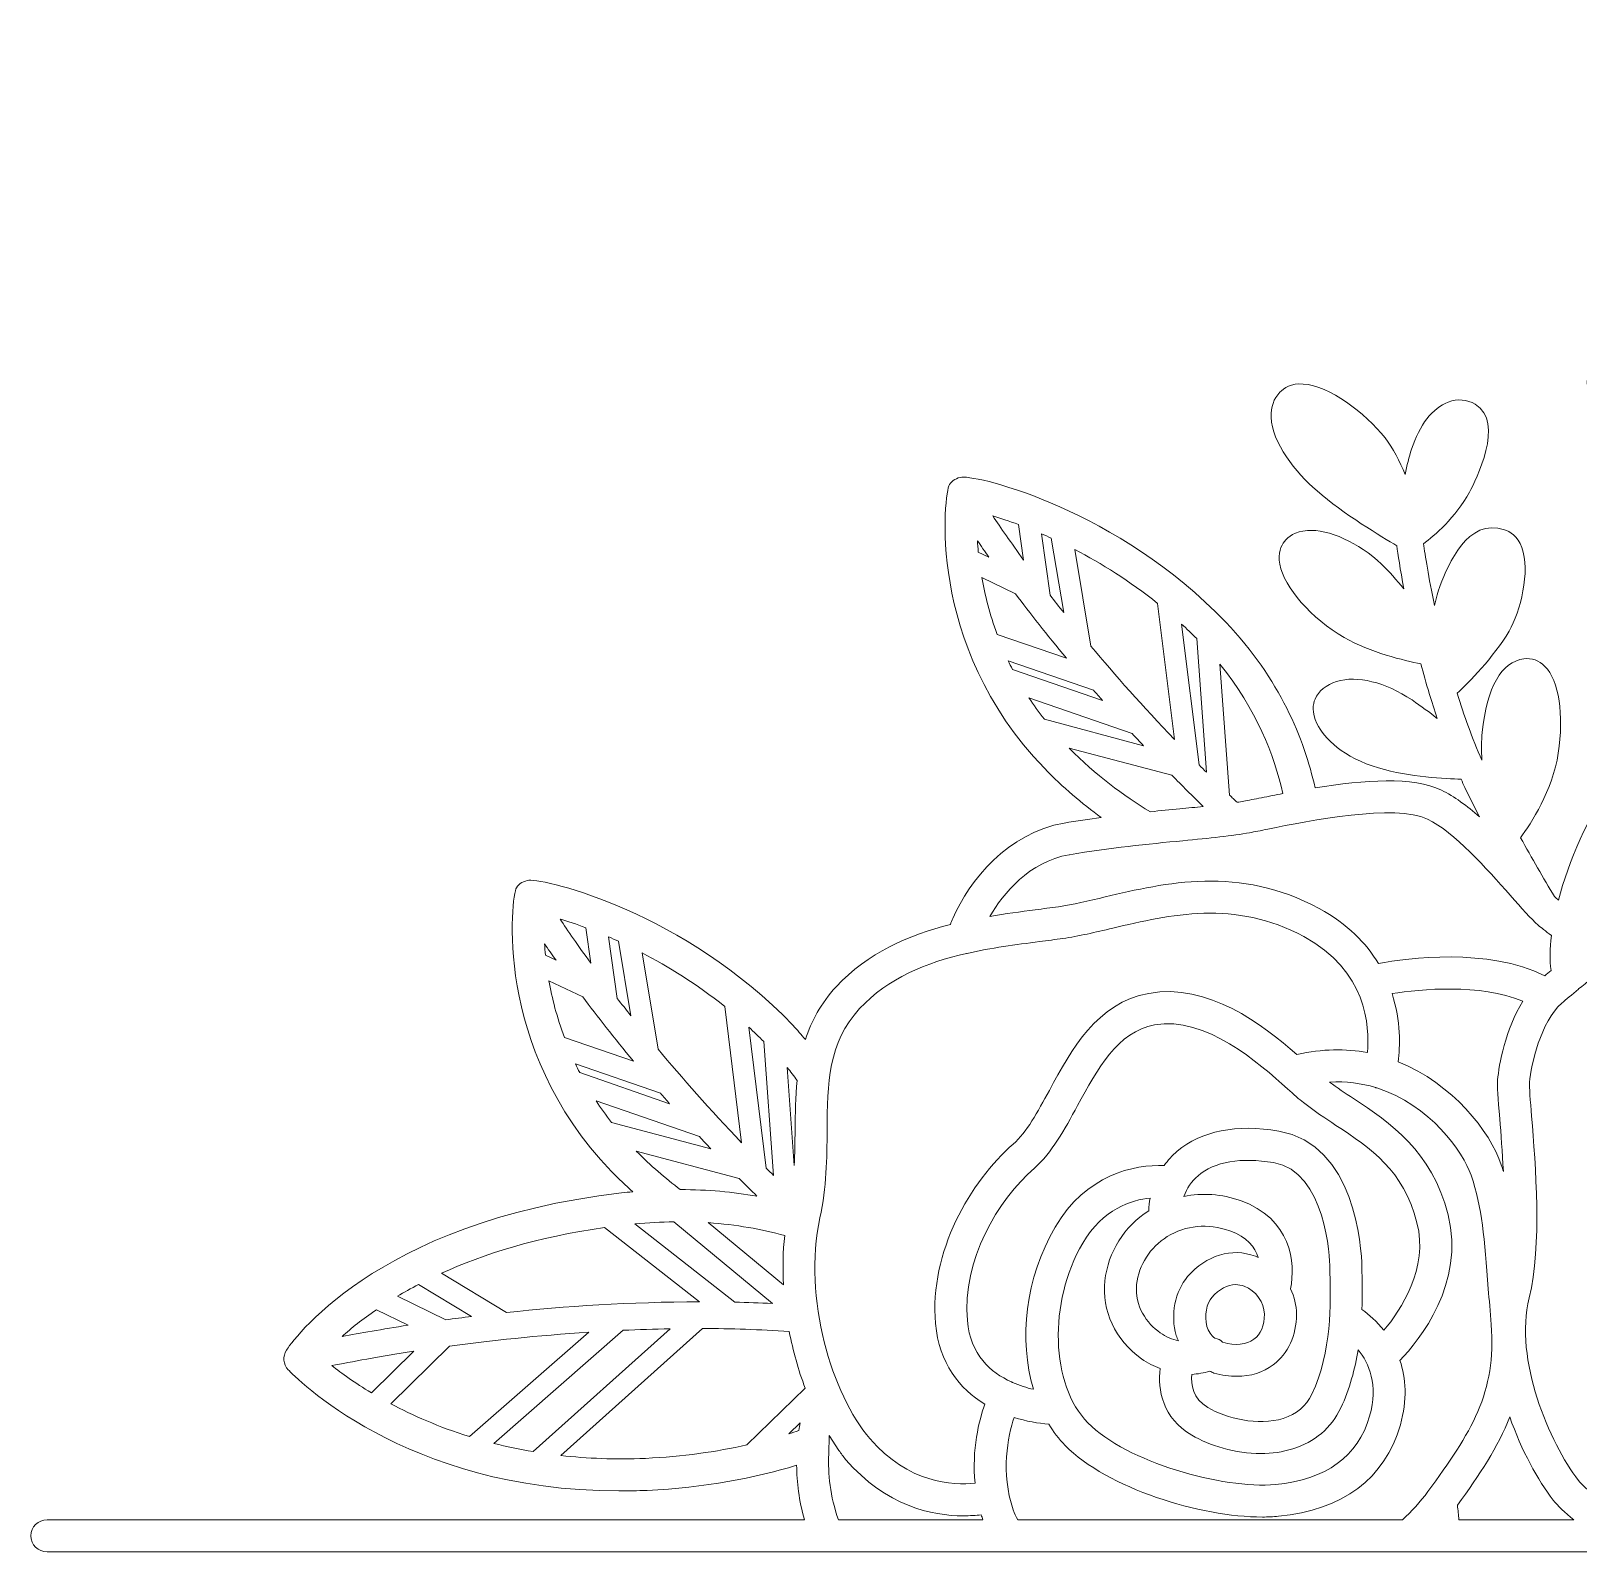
# Model space of a CAD drawing. Extents: x 11 to 289, y -262 to -38.
# Drawn here: x 10.8 to 113.4, y -139.3 to -38.4 of the extents above; entities that cross this region are included whole.
import ezdxf

# ---------------------------------------------------------------- set-up
doc = ezdxf.new("R2010")
doc.units = 0
doc.header["$MEASUREMENT"] = 0
doc.layers.add('Layer 1', color=7, linetype='Continuous', lineweight=0)

# ---------------------------------------------------------------- blocks, each defined once
blk = doc.blocks.new('Block_1')
at = {"layer": 'Layer 1'}
for points, knots in [([(287.47, -137.11), (287.47, -137.11), (233.49, -137.11), (233.49, -137.11), (233.79, -135.4), (233.94, -133.46), (233.94, -131.21), (237.15, -133.02), (241.39, -134.7), (246.84, -135.58), (249.01, -135.93), (251.04, -136.07), (252.95, -136.07), (264.46, -136.07), (271.06, -130.59), (271.38, -130.32), (271.76, -130), (271.87, -129.47), (271.65, -129.04), (271.46, -128.66), (266.93, -119.93), (250.75, -116.17), (250.71, -116.16), (250.68, -116.16), (250.64, -116.15), (251.18, -115.85), (251.73, -115.55), (252.27, -115.2), (262.85, -108.5), (264.27, -97.15), (264.07, -96.55), (263.96, -96.24), (263.68, -95.98), (263.37, -95.87), (262.19, -95.45), (251.64, -95.46), (241.88, -101.68), (237.97, -104.18), (235.4, -107.18), (233.69, -109.98), (233.43, -109.26), (233.17, -108.55), (232.91, -107.85), (232.91, -107.85), (232.23, -105.99), (232.23, -105.99), (231.41, -103.76), (229.52, -102.56), (227.33, -101.18), (226.12, -100.41), (224.75, -99.54), (223.38, -98.38), (222.35, -97.51), (221.29, -96.88), (220.26, -96.41), (220.49, -96.15), (220.72, -95.89), (220.95, -95.64), (221.89, -95.91), (224.27, -96.51), (226.76, -96.51), (227.09, -96.51), (227.41, -96.5), (227.74, -96.48), (231.2, -96.24), (233.28, -95.62), (234.07, -94.6), (234.4, -94.18), (234.53, -93.69), (234.44, -93.17), (234.34, -92.64), (234.05, -92.18), (233.58, -91.86), (232.46, -91.1), (230.32, -91.05), (227.03, -91.71), (225.89, -91.94), (224.75, -92.31), (223.74, -92.7), (225.35, -91.04), (226.84, -89.58), (228.18, -88.32), (229.21, -88.67), (231.93, -89.48), (234.65, -89.48), (234.75, -89.48), (234.84, -89.48), (234.93, -89.48), (238.41, -89.41), (240.51, -88.89), (241.35, -87.91), (241.7, -87.5), (241.85, -87.02), (241.78, -86.5), (241.72, -85.96), (241.44, -85.49), (240.99, -85.15), (239.91, -84.34), (237.77, -84.18), (234.45, -84.68), (233.4, -84.84), (232.33, -85.13), (231.36, -85.43), (233.12, -83.89), (234.28, -82.97), (234.63, -82.71), (235.35, -82.52), (238.6, -81.6), (241.15, -79.79), (243.98, -77.77), (245.43, -76.17), (245.57, -74.88), (245.63, -74.35), (245.48, -73.86), (245.14, -73.47), (244.78, -73.06), (244.29, -72.83), (243.72, -72.81), (242.35, -72.71), (240.51, -73.82), (238.05, -76.1), (235.88, -78.11), (234.13, -80.97), (233.77, -81.59), (233.42, -81.85), (232.28, -82.75), (230.59, -84.23), (230.98, -83.37), (231.36, -82.43), (231.63, -81.48), (232.56, -78.25), (232.68, -76.11), (232.01, -74.93), (231.73, -74.44), (231.31, -74.11), (230.78, -73.97), (230.27, -73.84), (229.77, -73.92), (229.33, -74.22), (228.24, -74.93), (227.46, -76.95), (226.94, -80.38), (226.51, -83.21), (227.02, -86.21), (227.23, -87.27), (226.02, -88.41), (224.69, -89.7), (223.26, -91.15), (223.57, -90.35), (223.86, -89.49), (224.06, -88.64), (224.83, -85.37), (224.85, -83.22), (224.12, -82.08), (223.82, -81.6), (223.38, -81.29), (222.85, -81.18), (222.34, -81.07), (221.84, -81.18), (221.41, -81.5), (220.36, -82.26), (219.68, -84.31), (219.32, -87.77), (219.03, -90.62), (219.68, -93.6), (219.94, -94.65), (219.58, -95.03), (219.22, -95.43), (218.86, -95.84), (217.01, -95.22), (215.44, -95.07), (214.71, -95.05), (213.33, -93.79), (211.93, -92.86), (210.52, -92.16), (211.45, -91.79), (212.46, -91.21), (213.03, -90.33), (213.42, -89.73), (213.53, -89.05), (213.37, -88.37), (213.16, -87.48), (212.65, -86.8), (211.92, -86.39), (210.81, -85.78), (209.21, -85.83), (207.16, -86.52), (206.31, -86.81), (205.61, -87.23), (205.02, -87.7), (205.43, -86.43), (205.88, -85.19), (206.36, -83.99), (207.17, -84.46), (208.56, -85.07), (210.26, -85.07), (210.55, -85.07), (210.85, -85.05), (211.16, -85.01), (211.95, -84.91), (214.58, -84.45), (215.73, -82.89), (216.16, -82.31), (216.32, -81.64), (216.2, -80.96), (216.04, -80.06), (215.58, -79.34), (214.87, -78.89), (213.8, -78.21), (212.21, -78.15), (210.12, -78.71), (209.42, -78.91), (208.82, -79.2), (208.28, -79.53), (208.89, -78.22), (209.51, -76.99), (210.11, -75.86), (210.96, -76.43), (212.49, -77.25), (214.46, -77.25), (214.59, -77.25), (214.73, -77.24), (214.87, -77.24), (215.65, -77.19), (218.32, -76.93), (219.57, -75.45), (220.04, -74.91), (220.25, -74.25), (220.18, -73.56), (220.08, -72.64), (219.68, -71.9), (219, -71.4), (217.98, -70.65), (216.39, -70.47), (214.27, -70.89), (213.66, -71.01), (213.12, -71.22), (212.62, -71.45), (213.23, -70.45), (213.76, -69.63), (214.16, -69.03), (215.19, -68.86), (217.44, -68.26), (219.02, -66.22), (220.35, -64.52), (220.91, -63.02), (220.69, -61.77), (220.55, -60.94), (220.07, -60.25), (219.29, -59.75), (218.71, -59.38), (218.03, -59.27), (217.33, -59.44), (215.45, -59.89), (214.01, -62.15), (213.62, -62.84), (212.19, -65.3), (212.69, -67.85), (212.84, -68.45), (212.48, -69), (212.03, -69.71), (211.51, -70.56), (211.47, -70.07), (211.4, -69.58), (211.24, -69.07), (210.61, -67.01), (209.71, -65.69), (208.56, -65.14), (207.8, -64.78), (206.96, -64.77), (206.11, -65.12), (205.46, -65.39), (204.98, -65.88), (204.72, -66.55), (204.01, -68.35), (205.03, -70.83), (205.36, -71.54), (206.3, -73.56), (207.95, -74.64), (208.9, -75.13), (208.38, -76.11), (207.84, -77.17), (207.31, -78.28), (207.23, -77.9), (207.12, -77.51), (206.97, -77.12), (206.19, -75.1), (205.2, -73.85), (204.02, -73.39), (203.24, -73.09), (202.39, -73.14), (201.57, -73.54), (200.94, -73.85), (200.5, -74.38), (200.28, -75.06), (199.7, -76.91), (200.9, -79.31), (201.28, -80), (202.37, -81.97), (204.11, -82.92), (205.09, -83.34), (204.77, -84.15), (204.46, -84.97), (204.17, -85.82), (204.09, -85.59), (204.03, -85.36), (203.92, -85.13), (203.02, -83.17), (201.95, -81.98), (200.74, -81.59), (199.94, -81.34), (199.1, -81.44), (198.3, -81.9), (197.7, -82.25), (197.29, -82.8), (197.12, -83.5), (196.65, -85.38), (198, -87.69), (198.42, -88.36), (199.06, -89.36), (199.87, -90.07), (200.64, -90.57), (198.38, -90.79), (196.34, -91.3), (194.68, -91.72), (194.68, -91.72), (193.77, -91.95), (193.77, -91.95), (190.19, -92.84), (185.3, -94.06), (181.63, -97.29), (181.25, -96.07), (180.7, -94.7), (179.88, -93.08), (180.24, -91.88), (180.6, -90.68), (180.99, -89.49), (181.64, -89.55), (182.74, -89.64), (183.94, -89.64), (185.14, -89.64), (186.44, -89.55), (187.47, -89.26), (190.51, -88.4), (193.32, -86.37), (192.75, -83.77), (192.56, -82.9), (192.02, -82.23), (191.18, -81.84), (189.53, -81.06), (187.15, -81.57), (185.52, -82.41), (184.54, -82.92), (183.53, -83.84), (182.64, -84.8), (184.6, -79.51), (186.7, -74.77), (188.18, -71.6), (188.06, -72.61), (187.97, -73.58), (187.98, -74.22), (188, -76.46), (188.83, -79.02), (190.6, -79.35), (190.71, -79.37), (190.81, -79.38), (190.92, -79.38), (191.33, -79.38), (191.72, -79.22), (192.04, -78.93), (193.34, -77.74), (193.15, -74.78), (193.07, -73.9), (192.96, -72.82), (192.73, -71.53), (192.49, -70.36), (192.97, -70.91), (193.5, -71.48), (194.05, -71.98), (195.91, -73.67), (197.54, -74.54), (198.79, -74.54), (199.38, -74.54), (199.88, -74.34), (200.28, -73.94), (200.7, -73.51), (200.9, -72.97), (200.86, -72.35), (200.77, -70.66), (198.95, -69), (198.17, -68.36), (197.92, -68.16), (197.63, -67.96), (197.32, -67.77), (197.37, -67.77), (197.42, -67.77), (197.48, -67.77), (198.19, -67.77), (198.94, -67.73), (199.69, -67.61), (203.75, -67), (206.82, -64.69), (206.53, -62.47), (206.48, -62.04), (206.24, -61.43), (205.46, -60.96), (203.81, -59.98), (200.76, -60.19), (198.76, -60.96), (198.22, -61.17), (197.61, -61.44), (196.98, -61.72), (197.19, -61.51), (197.39, -61.29), (197.58, -61.08), (199.51, -58.86), (201.71, -55.53), (201.52, -53.44), (201.47, -52.84), (201.21, -52.34), (200.78, -52), (200.12, -51.47), (199.27, -51.28), (198.33, -51.46), (196.55, -51.81), (194.68, -53.43), (193.34, -55.81), (192.9, -56.58), (192.49, -57.41), (192.12, -58.22), (192.19, -57.47), (192.24, -56.76), (192.25, -56.2), (192.25, -55.23), (192.15, -51.94), (190.56, -50.34), (190.02, -49.8), (189.39, -49.55), (188.63, -49.52), (187.95, -49.53), (187.31, -49.88), (186.79, -50.54), (185.58, -52.07), (185.21, -54.84), (185.84, -57.62), (186.09, -58.72), (186.41, -59.72), (186.74, -60.62), (186.42, -60.33), (186.11, -60.06), (185.83, -59.85), (185.69, -59.74), (182.24, -57.19), (180.14, -57.71), (179.58, -57.85), (179.15, -58.19), (178.91, -58.69), (178, -60.57), (179.41, -62.88), (182.66, -64.87), (183.19, -65.19), (183.74, -65.47), (184.3, -65.7), (183.66, -65.77), (183.01, -65.85), (182.4, -65.97), (180.91, -66.24), (178.41, -67.25), (177.57, -68.88), (177.21, -69.57), (177.2, -70.31), (177.52, -71.02), (177.87, -71.77), (178.46, -72.31), (179.21, -72.56), (179.58, -72.68), (179.97, -72.73), (180.37, -72.73), (181.8, -72.73), (183.32, -72.05), (184.21, -71.57), (185.19, -71.04), (186.53, -70.16), (187.67, -69.37), (186.14, -72.57), (183.43, -78.49), (180.99, -85.2), (180.85, -83.95), (180.63, -82.6), (180.27, -81.57), (179.48, -79.34), (177.87, -77.37), (176.26, -76.66), (175.39, -76.28), (174.52, -76.25), (173.74, -76.59), (172.78, -77), (172.12, -77.73), (171.85, -78.69), (171.44, -80.13), (171.93, -81.95), (173.23, -83.8), (174.84, -86.08), (178.34, -88.28), (179.65, -89.05), (179.4, -89.81), (179.19, -90.58), (178.95, -91.35), (178.81, -91.09), (178.67, -90.84), (178.51, -90.58), (174.14, -83.14), (166.23, -82.66), (164.22, -82.66), (163.56, -82.02), (162.87, -81.33), (162.17, -80.62), (159.77, -78.19), (157.29, -75.69), (154.91, -74.82), (152.74, -74.03), (150.18, -75.27), (147.22, -76.77), (145.78, -76.23), (141.24, -74.78), (137.08, -75.93), (136.05, -76.22), (135.01, -76.47), (133.97, -76.72), (133.36, -76.87), (132.75, -77.02), (132.13, -77.18), (131.91, -76.66), (131.67, -76.12), (131.47, -75.62), (131.61, -75.19), (132.05, -74.27), (132.49, -73.35), (133.65, -70.95), (135.23, -67.67), (135.76, -64.76), (136.57, -60.31), (134.95, -52.92), (134.88, -52.6), (134.82, -52.33), (134.6, -52.12), (134.33, -52.06), (134.05, -52), (133.77, -52.11), (133.6, -52.33), (133.45, -52.55), (129.78, -57.56), (128.95, -63.65), (128.73, -65.24), (128.7, -66.82), (128.77, -68.29), (127.88, -65.62), (127.36, -63.76), (127.21, -63.19), (127.55, -62.07), (129.16, -56.45), (128.42, -51.34), (127.77, -46.9), (125.13, -42.17), (123.86, -39.9), (123.61, -39.46), (123.36, -39.01), (123.32, -38.91), (123.23, -38.61), (122.95, -38.4), (122.64, -38.4), (122.64, -38.4), (122.64, -38.4), (122.64, -38.4), (122.32, -38.4), (122.05, -38.61), (121.95, -38.91), (121.82, -39.32), (118.85, -49.04), (120.23, -54.81), (121.46, -59.97), (124.92, -62.9), (125.84, -63.6), (126.06, -64.42), (126.85, -67.24), (128.23, -71.11), (127.49, -69.94), (126.81, -68.92), (126.31, -68.31), (124.91, -66.57), (120.78, -64.22), (117.77, -62.51), (116.61, -61.85), (115.61, -61.28), (115.29, -61.03), (114.86, -60.7), (114.39, -60.82), (114.14, -61.1), (113.03, -62.42), (118.56, -72.89), (121.33, -75.45), (122.93, -76.93), (125.1, -78), (127.08, -78.74), (125.58, -79.32), (124.07, -80.04), (122.54, -81), (117.22, -84.32), (113.42, -90.9), (112.08, -96.03), (112, -95.96), (111.92, -95.88), (111.82, -95.79), (111.08, -94.57), (110.32, -93.25), (109.57, -91.89), (110.26, -90.95), (111.7, -88.74), (112.07, -86.29), (112.46, -83.74), (112.11, -81.48), (111.18, -80.53), (110.79, -80.14), (110.3, -79.96), (109.79, -80.03), (108.28, -80.24), (107.35, -81.88), (107.03, -84.92), (106.97, -85.45), (106.97, -86.09), (107, -86.76), (106.37, -85.29), (105.82, -83.79), (105.36, -82.31), (106.13, -81.6), (107.75, -79.98), (108.81, -78.19), (109.55, -76.92), (110.24, -74.2), (109.65, -72.65), (109.37, -71.89), (108.87, -71.59), (108.5, -71.47), (106.04, -70.65), (104.78, -73.81), (104.24, -75.16), (104.09, -75.56), (103.96, -76.01), (103.86, -76.5), (103.46, -74.61), (103.24, -73.13), (103.13, -72.4), (103.86, -71.86), (105.25, -70.69), (106.18, -68.98), (106.59, -68.21), (108.56, -64.34), (106.56, -63.15), (106.02, -62.83), (105.38, -62.78), (104.77, -63.01), (103.74, -63.4), (102.85, -64.54), (102.34, -66.14), (102.18, -66.64), (102.03, -67.22), (101.91, -67.81), (101.56, -66.94), (101.12, -66.08), (100.58, -65.39), (99.27, -63.71), (96.88, -61.91), (95.16, -61.81), (94.36, -61.74), (93.87, -62.08), (93.61, -62.36), (93.2, -62.78), (93, -63.35), (93.02, -64.01), (93.09, -65.72), (94.65, -67.66), (96.07, -68.9), (97.82, -70.42), (100.39, -71.96), (101.36, -72.53), (101.44, -73.07), (101.58, -74.08), (101.83, -75.4), (101.35, -74.81), (100.85, -74.24), (100.35, -73.76), (98.83, -72.33), (96.86, -71.42), (95.43, -71.52), (94.61, -71.58), (94.15, -71.95), (93.91, -72.25), (93.69, -72.52), (93.46, -73.01), (93.6, -73.76), (93.89, -75.31), (95.69, -77.35), (97.87, -78.62), (99.58, -79.61), (101.88, -80.15), (102.95, -80.36), (103.12, -80.99), (103.31, -81.65), (103.51, -82.31), (103.51, -82.31), (103.51, -82.31), (103.51, -82.32), (103.67, -82.86), (103.85, -83.42), (104.04, -83.98), (103.54, -83.59), (102.99, -83.18), (102.37, -82.76), (100.58, -81.57), (98.75, -81.12), (97.37, -81.53), (96.68, -81.75), (96.17, -82.16), (95.94, -82.7), (95.8, -83.03), (95.71, -83.58), (96.06, -84.32), (96.53, -85.3), (97.85, -86.59), (100.14, -87.26), (102.27, -87.88), (104.57, -87.99), (105.63, -88.01), (105.71, -88.19), (105.79, -88.38), (105.88, -88.57), (106.18, -89.22), (106.51, -89.87), (106.85, -90.51), (106.02, -89.78), (105.16, -89.14), (104.33, -88.74), (102.43, -87.83), (99.25, -88.05), (95.94, -88.59), (95.23, -85.36), (93.61, -81.36), (90.02, -77.61), (82.85, -70.11), (73.66, -67.88), (72.52, -67.99), (72.2, -68.02), (71.87, -68.21), (71.69, -68.48), (71.37, -68.99), (70.03, -79.04), (77.99, -87.29), (79.22, -88.56), (80.49, -89.63), (81.76, -90.55), (80.95, -90.66), (80.13, -90.78), (79.3, -90.92), (75.59, -91.56), (73, -94.72), (71.92, -97.24), (71.86, -97.38), (71.81, -97.51), (71.76, -97.64), (69, -98.34), (66.28, -99.51), (64.18, -101.78), (63.16, -102.88), (62.54, -104.06), (62.14, -105.27), (61.87, -104.95), (61.61, -104.64), (61.32, -104.33), (54.14, -96.84), (44.95, -94.61), (43.81, -94.71), (43.49, -94.74), (43.16, -94.93), (42.98, -95.21), (42.66, -95.71), (41.33, -105.76), (49.28, -114.01), (49.75, -114.5), (50.22, -114.94), (50.69, -115.37), (50.44, -115.39), (50.2, -115.41), (49.95, -115.44), (33.45, -117.34), (27.96, -125.51), (27.73, -125.86), (27.47, -126.27), (27.51, -126.81), (27.85, -127.17), (28.17, -127.51), (35.55, -135.2), (49.77, -135.2), (50.38, -135.2), (51.01, -135.19), (51.64, -135.16), (55.48, -134.98), (58.77, -134.35), (61.56, -133.5), (61.57, -134.61), (61.71, -135.84), (62.08, -137.11), (62.08, -137.11), (11.85, -137.11), (11.85, -137.11), (11.26, -137.11), (10.78, -137.59), (10.78, -138.17), (10.78, -138.76), (11.26, -139.24), (11.85, -139.24), (11.85, -139.24), (116.4, -139.24), (116.4, -139.24), (116.41, -139.24), (116.42, -139.25), (116.43, -139.25), (116.43, -139.25), (116.44, -139.24), (116.44, -139.24), (116.44, -139.24), (287.49, -139.24), (287.49, -139.24), (288.07, -139.24), (288.55, -138.76), (288.55, -138.17), (288.55, -137.59), (288.07, -137.11), (287.49, -137.11), (287.49, -137.11), (287.49, -137.11), (287.49, -137.11), (287.49, -137.11), (287.47, -137.11), (287.47, -137.11)], [0, 0, 0, 0, 1, 1, 1, 2, 2, 2, 3, 3, 3, 4, 4, 4, 5, 5, 5, 6, 6, 6, 7, 7, 7, 8, 8, 8, 9, 9, 9, 10, 10, 10, 11, 11, 11, 12, 12, 12, 13, 13, 13, 14, 14, 14, 15, 15, 15, 16, 16, 16, 17, 17, 17, 18, 18, 18, 19, 19, 19, 20, 20, 20, 21, 21, 21, 22, 22, 22, 23, 23, 23, 24, 24, 24, 25, 25, 25, 26, 26, 26, 27, 27, 27, 28, 28, 28, 29, 29, 29, 30, 30, 30, 31, 31, 31, 32, 32, 32, 33, 33, 33, 34, 34, 34, 35, 35, 35, 36, 36, 36, 37, 37, 37, 38, 38, 38, 39, 39, 39, 40, 40, 40, 41, 41, 41, 42, 42, 42, 43, 43, 43, 44, 44, 44, 45, 45, 45, 46, 46, 46, 47, 47, 47, 48, 48, 48, 49, 49, 49, 50, 50, 50, 51, 51, 51, 52, 52, 52, 53, 53, 53, 54, 54, 54, 55, 55, 55, 56, 56, 56, 57, 57, 57, 58, 58, 58, 59, 59, 59, 60, 60, 60, 61, 61, 61, 62, 62, 62, 63, 63, 63, 64, 64, 64, 65, 65, 65, 66, 66, 66, 67, 67, 67, 68, 68, 68, 69, 69, 69, 70, 70, 70, 71, 71, 71, 72, 72, 72, 73, 73, 73, 74, 74, 74, 75, 75, 75, 76, 76, 76, 77, 77, 77, 78, 78, 78, 79, 79, 79, 80, 80, 80, 81, 81, 81, 82, 82, 82, 83, 83, 83, 84, 84, 84, 85, 85, 85, 86, 86, 86, 87, 87, 87, 88, 88, 88, 89, 89, 89, 90, 90, 90, 91, 91, 91, 92, 92, 92, 93, 93, 93, 94, 94, 94, 95, 95, 95, 96, 96, 96, 97, 97, 97, 98, 98, 98, 99, 99, 99, 100, 100, 100, 101, 101, 101, 102, 102, 102, 103, 103, 103, 104, 104, 104, 105, 105, 105, 106, 106, 106, 107, 107, 107, 108, 108, 108, 109, 109, 109, 110, 110, 110, 111, 111, 111, 112, 112, 112, 113, 113, 113, 114, 114, 114, 115, 115, 115, 116, 116, 116, 117, 117, 117, 118, 118, 118, 119, 119, 119, 120, 120, 120, 121, 121, 121, 122, 122, 122, 123, 123, 123, 124, 124, 124, 125, 125, 125, 126, 126, 126, 127, 127, 127, 128, 128, 128, 129, 129, 129, 130, 130, 130, 131, 131, 131, 132, 132, 132, 133, 133, 133, 134, 134, 134, 135, 135, 135, 136, 136, 136, 137, 137, 137, 138, 138, 138, 139, 139, 139, 140, 140, 140, 141, 141, 141, 142, 142, 142, 143, 143, 143, 144, 144, 144, 145, 145, 145, 146, 146, 146, 147, 147, 147, 148, 148, 148, 149, 149, 149, 150, 150, 150, 151, 151, 151, 152, 152, 152, 153, 153, 153, 154, 154, 154, 155, 155, 155, 156, 156, 156, 157, 157, 157, 158, 158, 158, 159, 159, 159, 160, 160, 160, 161, 161, 161, 162, 162, 162, 163, 163, 163, 164, 164, 164, 165, 165, 165, 166, 166, 166, 167, 167, 167, 168, 168, 168, 169, 169, 169, 170, 170, 170, 171, 171, 171, 172, 172, 172, 173, 173, 173, 174, 174, 174, 175, 175, 175, 176, 176, 176, 177, 177, 177, 178, 178, 178, 179, 179, 179, 180, 180, 180, 181, 181, 181, 182, 182, 182, 183, 183, 183, 184, 184, 184, 185, 185, 185, 186, 186, 186, 187, 187, 187, 188, 188, 188, 189, 189, 189, 190, 190, 190, 191, 191, 191, 192, 192, 192, 193, 193, 193, 194, 194, 194, 195, 195, 195, 196, 196, 196, 197, 197, 197, 198, 198, 198, 199, 199, 199, 200, 200, 200, 201, 201, 201, 202, 202, 202, 203, 203, 203, 204, 204, 204, 205, 205, 205, 206, 206, 206, 207, 207, 207, 208, 208, 208, 209, 209, 209, 210, 210, 210, 211, 211, 211, 212, 212, 212, 213, 213, 213, 214, 214, 214, 215, 215, 215, 216, 216, 216, 217, 217, 217, 218, 218, 218, 219, 219, 219, 220, 220, 220, 221, 221, 221, 222, 222, 222, 223, 223, 223, 224, 224, 224, 225, 225, 225, 226, 226, 226, 227, 227, 227, 228, 228, 228, 229, 229, 229, 230, 230, 230, 231, 231, 231, 232, 232, 232, 233, 233, 233, 234, 234, 234, 235, 235, 235, 236, 236, 236, 237, 237, 237, 238, 238, 238, 239, 239, 239, 240, 240, 240, 241, 241, 241, 242, 242, 242, 243, 243, 243, 244, 244, 244, 245, 245, 245, 246, 246, 246, 247, 247, 247, 248, 248, 248, 249, 249, 249, 250, 250, 250, 251, 251, 251, 252, 252, 252, 253, 253, 253, 254, 254, 254, 255, 255, 255, 256, 256, 256, 257, 257, 257, 258, 258, 258, 259, 259, 259, 260, 260, 260, 261, 261, 261, 262, 262, 262, 263, 263, 263, 264, 264, 264, 265, 265, 265, 266, 266, 266, 267, 267, 267, 268, 268, 268, 269, 269, 269, 270, 270, 270, 271, 271, 271, 272, 272, 272, 273, 273, 273, 274, 274, 274, 275, 275, 275, 276, 276, 276, 277, 277, 277, 278, 278, 278, 279, 279, 279, 280, 280, 280, 281, 281, 281, 281]), ([(76.28, -71.13), (76.28, -71.13), (76.61, -73.48), (76.61, -73.48), (75.77, -72.31), (75.09, -71.33), (74.57, -70.56), (75.07, -70.7), (75.65, -70.9), (76.28, -71.13), (76.28, -71.13), (76.28, -71.13), (76.28, -71.13)], [0, 0, 0, 0, 1, 1, 1, 2, 2, 2, 3, 3, 3, 4, 4, 4, 4]), ([(78.45, -72.03), (78.45, -72.03), (79.28, -76.97), (79.28, -76.97), (78.96, -76.58), (78.66, -76.2), (78.37, -75.82), (78.37, -75.82), (77.8, -71.74), (77.8, -71.74), (78.01, -71.83), (78.23, -71.93), (78.45, -72.03), (78.45, -72.03), (78.45, -72.03), (78.45, -72.03), (78.45, -72.03), (78.45, -72.03), (78.45, -72.03)], [0, 0, 0, 0, 1, 1, 1, 2, 2, 2, 3, 3, 3, 4, 4, 4, 5, 5, 5, 6, 6, 6, 6]), ([(73.55, -72.2), (73.78, -72.54), (74.04, -72.9), (74.31, -73.3), (74.31, -73.3), (73.61, -72.96), (73.61, -72.96), (73.58, -72.69), (73.57, -72.44), (73.55, -72.2), (73.55, -72.2), (73.55, -72.2), (73.55, -72.2)], [0, 0, 0, 0, 1, 1, 1, 2, 2, 2, 3, 3, 3, 4, 4, 4, 4]), ([(85.5, -76.36), (85.5, -76.36), (86.61, -85.38), (86.61, -85.38), (84.52, -83.18), (82.67, -81.1), (81.08, -79.19), (81.08, -79.19), (80.01, -72.79), (80.01, -72.79), (81.75, -73.69), (83.64, -74.87), (85.5, -76.36), (85.5, -76.36), (85.5, -76.36), (85.5, -76.36)], [0, 0, 0, 0, 1, 1, 1, 2, 2, 2, 3, 3, 3, 4, 4, 4, 5, 5, 5, 5]), ([(73.84, -74.64), (73.84, -74.64), (76.08, -75.73), (76.08, -75.73), (77.04, -77), (78.16, -78.43), (79.45, -79.99), (79.45, -79.99), (74.86, -78.41), (74.86, -78.41), (74.37, -77.07), (74.04, -75.79), (73.84, -74.64), (73.84, -74.64), (73.84, -74.64), (73.84, -74.64), (73.84, -74.64), (73.84, -74.64), (73.84, -74.64)], [0, 0, 0, 0, 1, 1, 1, 2, 2, 2, 3, 3, 3, 4, 4, 4, 5, 5, 5, 6, 6, 6, 6]), ([(88.09, -78.69), (88.09, -78.69), (88.74, -87.55), (88.74, -87.55), (88.57, -87.39), (88.41, -87.23), (88.25, -87.06), (88.25, -87.06), (87.09, -77.73), (87.09, -77.73), (87.43, -78.04), (87.76, -78.36), (88.09, -78.69), (88.09, -78.69), (88.09, -78.69), (88.09, -78.69), (88.09, -78.69), (88.09, -78.69), (88.09, -78.69)], [0, 0, 0, 0, 1, 1, 1, 2, 2, 2, 3, 3, 3, 4, 4, 4, 5, 5, 5, 6, 6, 6, 6]), ([(75.59, -80.16), (75.59, -80.16), (81.24, -82.1), (81.24, -82.1), (81.44, -82.33), (81.64, -82.57), (81.85, -82.8), (81.85, -82.8), (75.88, -80.73), (75.88, -80.73), (75.78, -80.54), (75.68, -80.35), (75.59, -80.16), (75.59, -80.16), (75.59, -80.16), (75.59, -80.16)], [0, 0, 0, 0, 1, 1, 1, 2, 2, 2, 3, 3, 3, 4, 4, 4, 5, 5, 5, 5]), ([(93.81, -88.96), (93.33, -89.05), (92.86, -89.15), (92.39, -89.24), (91.93, -89.33), (91.53, -89.41), (91.21, -89.47), (91.08, -89.5), (90.92, -89.52), (90.78, -89.54), (90.61, -89.38), (90.43, -89.22), (90.26, -89.06), (90.26, -89.06), (89.63, -80.39), (89.63, -80.39), (92.05, -83.36), (93.23, -86.43), (93.81, -88.96), (93.81, -88.96), (93.81, -88.96), (93.81, -88.96), (93.81, -88.96), (93.81, -88.96), (93.81, -88.96)], [0, 0, 0, 0, 1, 1, 1, 2, 2, 2, 3, 3, 3, 4, 4, 4, 5, 5, 5, 6, 6, 6, 7, 7, 7, 8, 8, 8, 8]), ([(76.96, -82.61), (76.96, -82.61), (83.81, -84.98), (83.81, -84.98), (84.06, -85.25), (84.31, -85.52), (84.56, -85.79), (84.56, -85.79), (77.99, -84.04), (77.99, -84.04), (77.62, -83.57), (77.28, -83.09), (76.96, -82.61), (76.96, -82.61), (76.96, -82.61), (76.96, -82.61)], [0, 0, 0, 0, 1, 1, 1, 2, 2, 2, 3, 3, 3, 4, 4, 4, 5, 5, 5, 5]), ([(79.64, -85.95), (79.64, -85.95), (86.45, -87.75), (86.45, -87.75), (87.11, -88.43), (87.81, -89.12), (88.52, -89.82), (88.03, -89.87), (87.51, -89.92), (86.97, -89.98), (86.34, -90.04), (85.68, -90.1), (85.02, -90.17), (83.23, -89.1), (81.38, -87.73), (79.64, -85.95), (79.64, -85.95), (79.64, -85.95), (79.64, -85.95)], [0, 0, 0, 0, 1, 1, 1, 2, 2, 2, 3, 3, 3, 4, 4, 4, 5, 5, 5, 6, 6, 6, 6]), ([(79.65, -93.02), (82.3, -92.56), (84.89, -92.31), (87.17, -92.09), (88.94, -91.92), (90.47, -91.77), (91.6, -91.56), (91.93, -91.5), (92.34, -91.42), (92.81, -91.32), (95.55, -90.77), (101.25, -89.62), (103.4, -90.66), (105.17, -91.51), (107.32, -93.94), (108.88, -95.71), (109.65, -96.58), (110.26, -97.27), (110.73, -97.68), (110.92, -97.84), (111.23, -98.09), (111.61, -98.38), (111.51, -99.24), (111.5, -100.02), (111.59, -100.69), (111.44, -100.81), (111.3, -100.93), (111.18, -101.04), (107.37, -99.17), (102.11, -99.87), (100.14, -100.23), (99.34, -98.9), (98.11, -97.62), (96.21, -96.58), (90.92, -93.71), (85.99, -94.88), (82.03, -95.82), (80.92, -96.08), (79.87, -96.33), (78.92, -96.47), (78.42, -96.54), (77.91, -96.6), (77.39, -96.67), (76.42, -96.8), (75.41, -96.93), (74.37, -97.11), (75.25, -95.61), (76.98, -93.47), (79.64, -93.02), (79.64, -93.02), (79.64, -93.02), (79.64, -93.02), (79.64, -93.02), (79.65, -93.02), (79.65, -93.02)], [0, 0, 0, 0, 1, 1, 1, 2, 2, 2, 3, 3, 3, 4, 4, 4, 5, 5, 5, 6, 6, 6, 7, 7, 7, 8, 8, 8, 9, 9, 9, 10, 10, 10, 11, 11, 11, 12, 12, 12, 13, 13, 13, 14, 14, 14, 15, 15, 15, 16, 16, 16, 17, 17, 17, 18, 18, 18, 18]), ([(112.3, -102.87), (112.58, -102.62), (112.96, -102.3), (113.42, -101.93), (113.42, -101.92), (113.42, -101.92), (113.42, -101.92), (115.59, -100.13), (119.52, -97.03), (122.99, -94.38), (125.2, -92.69), (128.21, -92.51), (130.23, -92.62), (129.52, -93.32), (128.84, -94.05), (128.2, -94.73), (127.56, -95.43), (126.94, -96.09), (126.38, -96.61), (126.38, -96.61), (125.61, -97.33), (125.61, -97.33), (122.76, -99.94), (118.45, -103.9), (119.18, -109.08), (119.61, -112.04), (120.86, -113.69), (122.29, -115.01), (121.05, -116.59), (118.82, -120.27), (119.57, -125.44), (120.43, -131.34), (123.83, -132.55), (127.43, -133.82), (128.19, -134.09), (128.99, -134.37), (129.81, -134.72), (131.84, -135.56), (133.44, -136.3), (134.88, -137.11), (134.88, -137.11), (116.94, -137.11), (116.94, -137.11), (115.14, -136.09), (113.86, -135.07), (113.41, -134.5), (111.49, -132.03), (109.12, -126.48), (110.14, -122.4), (111, -118.94), (110.56, -113.57), (110.3, -110.36), (110.22, -109.34), (110.14, -108.38), (110.16, -108.1), (110.25, -106.97), (110.91, -104.08), (112.3, -102.86), (112.3, -102.86), (112.3, -102.86), (112.3, -102.86), (112.3, -102.86), (112.3, -102.87), (112.3, -102.87)], [0, 0, 0, 0, 1, 1, 1, 2, 2, 2, 3, 3, 3, 4, 4, 4, 5, 5, 5, 6, 6, 6, 7, 7, 7, 8, 8, 8, 9, 9, 9, 10, 10, 10, 11, 11, 11, 12, 12, 12, 13, 13, 13, 14, 14, 14, 15, 15, 15, 16, 16, 16, 17, 17, 17, 18, 18, 18, 19, 19, 19, 20, 20, 20, 21, 21, 21, 21]), ([(63.11, -117.09), (63.55, -115.06), (63.57, -113.14), (63.58, -111.29), (63.61, -108.18), (63.63, -105.5), (65.74, -103.22), (67.62, -101.18), (70.17, -100.17), (72.83, -99.56), (72.84, -99.56), (72.85, -99.56), (72.86, -99.56), (74.46, -99.19), (76.1, -98.98), (77.67, -98.78), (78.2, -98.71), (78.72, -98.64), (79.22, -98.57), (80.27, -98.42), (81.36, -98.16), (82.52, -97.89), (86.32, -96.99), (90.62, -95.97), (95.2, -98.45), (99.34, -100.7), (99.58, -104.36), (99.41, -106.14), (97.98, -105.87), (96.42, -105.88), (94.74, -106.26), (92.46, -104.27), (88.83, -101.49), (84.91, -102.21), (81.47, -102.84), (79.8, -105.92), (78.32, -108.64), (77.54, -110.07), (76.81, -111.43), (75.93, -112.2), (73.07, -114.69), (70.36, -119.34), (70.77, -124.1), (71, -126.75), (72.38, -128.43), (74.04, -129.44), (73.66, -130.54), (73.17, -132.46), (73.39, -134.69), (71.93, -134.84), (68.98, -134.7), (66.42, -131.73), (63.92, -128.83), (61.94, -122.41), (63.11, -117.09), (63.11, -117.09), (63.11, -117.09), (63.11, -117.09), (63.11, -117.09), (63.11, -117.09), (63.11, -117.09)], [0, 0, 0, 0, 1, 1, 1, 2, 2, 2, 3, 3, 3, 4, 4, 4, 5, 5, 5, 6, 6, 6, 7, 7, 7, 8, 8, 8, 9, 9, 9, 10, 10, 10, 11, 11, 11, 12, 12, 12, 13, 13, 13, 14, 14, 14, 15, 15, 15, 16, 16, 16, 17, 17, 17, 18, 18, 18, 19, 19, 19, 20, 20, 20, 20]), ([(47.58, -97.86), (47.58, -97.86), (47.91, -100.2), (47.91, -100.2), (47.06, -99.04), (46.38, -98.05), (45.87, -97.28), (46.37, -97.43), (46.94, -97.62), (47.58, -97.86), (47.58, -97.86), (47.58, -97.86), (47.58, -97.86)], [0, 0, 0, 0, 1, 1, 1, 2, 2, 2, 3, 3, 3, 4, 4, 4, 4]), ([(49.75, -98.76), (49.75, -98.76), (50.57, -103.7), (50.57, -103.7), (50.26, -103.3), (49.96, -102.92), (49.67, -102.55), (49.67, -102.55), (49.09, -98.46), (49.09, -98.46), (49.3, -98.55), (49.53, -98.66), (49.75, -98.76), (49.75, -98.76), (49.75, -98.76), (49.75, -98.76), (49.75, -98.76), (49.75, -98.76), (49.75, -98.76)], [0, 0, 0, 0, 1, 1, 1, 2, 2, 2, 3, 3, 3, 4, 4, 4, 5, 5, 5, 6, 6, 6, 6]), ([(44.85, -98.92), (45.07, -99.26), (45.33, -99.63), (45.61, -100.02), (45.61, -100.02), (44.9, -99.68), (44.9, -99.68), (44.88, -99.42), (44.86, -99.16), (44.85, -98.92), (44.85, -98.92), (44.85, -98.92), (44.85, -98.92)], [0, 0, 0, 0, 1, 1, 1, 2, 2, 2, 3, 3, 3, 4, 4, 4, 4]), ([(56.79, -103.08), (56.79, -103.08), (57.91, -112.11), (57.91, -112.11), (55.81, -109.91), (53.97, -107.82), (52.37, -105.91), (52.37, -105.91), (51.31, -99.52), (51.31, -99.52), (53.04, -100.42), (54.93, -101.59), (56.79, -103.08), (56.79, -103.08), (56.79, -103.08), (56.79, -103.08), (56.79, -103.08), (56.79, -103.08), (56.79, -103.08)], [0, 0, 0, 0, 1, 1, 1, 2, 2, 2, 3, 3, 3, 4, 4, 4, 5, 5, 5, 6, 6, 6, 6]), ([(45.13, -101.37), (45.13, -101.37), (47.38, -102.45), (47.38, -102.45), (48.33, -103.73), (49.46, -105.16), (50.74, -106.71), (50.74, -106.71), (46.16, -105.14), (46.16, -105.14), (45.66, -103.8), (45.34, -102.52), (45.13, -101.37), (45.13, -101.37), (45.13, -101.37), (45.13, -101.37)], [0, 0, 0, 0, 1, 1, 1, 2, 2, 2, 3, 3, 3, 4, 4, 4, 5, 5, 5, 5]), ([(108.19, -110.53), (108.27, -111.52), (108.36, -112.73), (108.43, -114.02), (108.39, -113.87), (108.34, -113.73), (108.29, -113.58), (107.53, -111.34), (105.07, -108.21), (101.46, -106.75), (101.58, -105.74), (101.63, -104.05), (101.05, -102.23), (102.98, -101.92), (106.82, -101.56), (109.72, -102.72), (108.57, -104.59), (108.12, -106.97), (108.05, -107.94), (108.01, -108.36), (108.07, -109.12), (108.19, -110.53), (108.19, -110.53), (108.19, -110.53), (108.19, -110.53)], [0, 0, 0, 0, 1, 1, 1, 2, 2, 2, 3, 3, 3, 4, 4, 4, 5, 5, 5, 6, 6, 6, 7, 7, 7, 8, 8, 8, 8]), ([(59.38, -105.41), (59.38, -105.41), (60.03, -114.28), (60.03, -114.28), (59.87, -114.12), (59.7, -113.95), (59.54, -113.79), (59.54, -113.79), (58.39, -104.45), (58.39, -104.45), (58.72, -104.76), (59.05, -105.08), (59.38, -105.41), (59.38, -105.41), (59.38, -105.41), (59.38, -105.41), (59.38, -105.41), (59.38, -105.41), (59.38, -105.41)], [0, 0, 0, 0, 1, 1, 1, 2, 2, 2, 3, 3, 3, 4, 4, 4, 5, 5, 5, 6, 6, 6, 6]), ([(99.05, -123.18), (99.09, -122.22), (99.07, -121.36), (99.05, -120.7), (99.05, -120.7), (99.05, -120.38), (99.05, -120.38), (99.02, -119.02), (98.61, -112.21), (93.53, -111.34), (90.77, -110.86), (88.38, -111.34), (86.8, -112.68), (86.47, -112.96), (86.18, -113.28), (85.93, -113.63), (83.97, -113.53), (80.72, -114.25), (78.7, -117.71), (76.73, -121.08), (76.28, -125.18), (77.26, -128.46), (76.82, -128.36), (76.35, -128.21), (75.87, -128), (75.86, -128), (75.85, -127.99), (75.84, -127.98), (75.83, -127.98), (75.82, -127.98), (75.81, -127.97), (74.43, -127.35), (73.08, -126.17), (72.89, -123.91), (72.54, -119.9), (74.87, -115.94), (77.33, -113.79), (78.49, -112.78), (79.31, -111.26), (80.19, -109.65), (81.5, -107.24), (82.85, -104.74), (85.29, -104.3), (88.68, -103.69), (92.22, -106.84), (94.12, -108.54), (94.54, -108.92), (94.89, -109.24), (95.17, -109.45), (95.87, -110), (96.61, -110.49), (97.32, -110.96), (99.63, -112.49), (101.82, -113.94), (102.7, -117.42), (103.47, -120.45), (101.65, -123.19), (100.5, -124.55), (100.04, -123.97), (99.53, -123.51), (99.05, -123.18), (99.05, -123.18), (99.05, -123.18), (99.05, -123.18), (99.05, -123.18), (99.05, -123.18), (99.05, -123.18)], [0, 0, 0, 0, 1, 1, 1, 2, 2, 2, 3, 3, 3, 4, 4, 4, 5, 5, 5, 6, 6, 6, 7, 7, 7, 8, 8, 8, 9, 9, 9, 10, 10, 10, 11, 11, 11, 12, 12, 12, 13, 13, 13, 14, 14, 14, 15, 15, 15, 16, 16, 16, 17, 17, 17, 18, 18, 18, 19, 19, 19, 20, 20, 20, 21, 21, 21, 22, 22, 22, 22]), ([(46.89, -106.89), (46.89, -106.89), (52.53, -108.82), (52.53, -108.82), (52.73, -109.06), (52.94, -109.29), (53.14, -109.53), (53.14, -109.53), (47.18, -107.46), (47.18, -107.46), (47.08, -107.27), (46.98, -107.08), (46.89, -106.89), (46.89, -106.89), (46.89, -106.89), (46.89, -106.89), (46.89, -106.89), (46.89, -106.89), (46.89, -106.89)], [0, 0, 0, 0, 1, 1, 1, 2, 2, 2, 3, 3, 3, 4, 4, 4, 5, 5, 5, 6, 6, 6, 6]), ([(61.6, -107.98), (61.49, -109.08), (61.47, -110.18), (61.46, -111.27), (61.45, -112.04), (61.44, -112.83), (61.4, -113.62), (61.4, -113.62), (60.93, -107.12), (60.93, -107.12), (61.16, -107.4), (61.38, -107.69), (61.6, -107.98), (61.6, -107.98), (61.6, -107.98), (61.6, -107.98), (61.6, -107.98), (61.6, -107.98), (61.6, -107.98)], [0, 0, 0, 0, 1, 1, 1, 2, 2, 2, 3, 3, 3, 4, 4, 4, 5, 5, 5, 6, 6, 6, 6]), ([(101.75, -137.11), (101.75, -137.11), (76.22, -137.11), (76.22, -137.11), (76.1, -136.9), (75.99, -136.68), (75.92, -136.45), (75.08, -133.98), (75.58, -131.58), (75.98, -130.32), (76.79, -130.58), (77.58, -130.72), (78.28, -130.77), (78.59, -131.28), (78.95, -131.76), (79.36, -132.18), (82.17, -135.03), (88.34, -136.93), (92.45, -136.93), (92.82, -136.93), (93.18, -136.91), (93.51, -136.88), (97.78, -136.47), (100.58, -134.38), (101.6, -130.82), (102.07, -129.15), (101.97, -127.72), (101.57, -126.54), (102.87, -125.19), (105.91, -121.43), (104.76, -116.9), (103.68, -112.62), (100.92, -110.8), (98.49, -109.19), (97.93, -108.82), (97.41, -108.46), (96.9, -108.09), (98, -108.03), (99.02, -108.17), (99.94, -108.45), (99.95, -108.46), (99.97, -108.47), (99.98, -108.48), (100, -108.48), (100.01, -108.48), (100.03, -108.48), (103.57, -109.6), (105.76, -112.73), (106.29, -114.27), (107.02, -116.42), (107.18, -118.45), (107.43, -121.81), (107.49, -122.53), (107.55, -123.31), (107.62, -124.16), (107.99, -128.67), (106.28, -131.35), (103.43, -135.24), (102.91, -135.94), (102.34, -136.56), (101.75, -137.11), (101.75, -137.11), (101.75, -137.11), (101.75, -137.11), (101.75, -137.11), (101.75, -137.11), (101.75, -137.11)], [0, 0, 0, 0, 1, 1, 1, 2, 2, 2, 3, 3, 3, 4, 4, 4, 5, 5, 5, 6, 6, 6, 7, 7, 7, 8, 8, 8, 9, 9, 9, 10, 10, 10, 11, 11, 11, 12, 12, 12, 13, 13, 13, 14, 14, 14, 15, 15, 15, 16, 16, 16, 17, 17, 17, 18, 18, 18, 19, 19, 19, 20, 20, 20, 21, 21, 21, 22, 22, 22, 22]), ([(49.28, -110.77), (48.91, -110.29), (48.57, -109.81), (48.26, -109.33), (48.26, -109.33), (55.11, -111.7), (55.11, -111.7), (55.36, -111.97), (55.6, -112.24), (55.86, -112.51), (55.86, -112.51), (49.28, -110.77), (49.28, -110.77), (49.28, -110.77), (49.28, -110.77), (49.28, -110.77), (49.28, -110.77), (49.28, -110.77), (49.28, -110.77)], [0, 0, 0, 0, 1, 1, 1, 2, 2, 2, 3, 3, 3, 4, 4, 4, 5, 5, 5, 6, 6, 6, 6]), ([(50.93, -112.67), (50.93, -112.67), (57.74, -114.48), (57.74, -114.48), (58.12, -114.86), (58.53, -115.26), (58.93, -115.66), (57.36, -115.38), (55.66, -115.22), (53.84, -115.22), (52.86, -114.47), (51.88, -113.64), (50.93, -112.67), (50.93, -112.67), (50.93, -112.67), (50.93, -112.67), (50.93, -112.67), (50.93, -112.67), (50.93, -112.67)], [0, 0, 0, 0, 1, 1, 1, 2, 2, 2, 3, 3, 3, 4, 4, 4, 5, 5, 5, 6, 6, 6, 6]), ([(88.95, -127.25), (89.05, -127.29), (89.13, -127.35), (89.23, -127.38), (89.76, -127.53), (90.27, -127.6), (90.76, -127.6), (91.66, -127.6), (92.49, -127.34), (93.17, -126.84), (94.16, -126.09), (94.71, -124.9), (94.71, -123.48), (94.71, -122.9), (94.56, -122.33), (94.31, -121.8), (94.67, -120.07), (94.35, -117.13), (90.99, -115.95), (89.75, -115.51), (88.45, -115.43), (87.24, -115.67), (87.44, -115.13), (87.75, -114.66), (88.18, -114.3), (89.27, -113.37), (91.04, -113.07), (93.18, -113.43), (96.69, -114.03), (96.91, -119.77), (96.92, -120.42), (96.92, -120.42), (96.93, -120.76), (96.93, -120.76), (96.98, -122.71), (97.06, -125.97), (95.73, -128.78), (95.35, -129.57), (94.71, -130.11), (93.83, -130.39), (92.14, -130.91), (90.05, -130.38), (88.83, -129.67), (87.82, -129.08), (87.7, -128.13), (87.76, -127.47), (88.17, -127.45), (88.56, -127.38), (88.95, -127.25), (88.95, -127.25), (88.95, -127.25), (88.95, -127.25), (88.95, -127.25), (88.95, -127.25), (88.95, -127.25)], [0, 0, 0, 0, 1, 1, 1, 2, 2, 2, 3, 3, 3, 4, 4, 4, 5, 5, 5, 6, 6, 6, 7, 7, 7, 8, 8, 8, 9, 9, 9, 10, 10, 10, 11, 11, 11, 12, 12, 12, 13, 13, 13, 14, 14, 14, 15, 15, 15, 16, 16, 16, 17, 17, 17, 18, 18, 18, 18]), ([(84.91, -116.62), (83.28, -117.68), (82.22, -119.36), (82, -121.26), (81.77, -123.23), (82.7, -125.21), (84.44, -126.44), (84.83, -126.72), (85.25, -126.92), (85.67, -127.09), (85.5, -128.48), (85.82, -130.37), (87.76, -131.5), (88.94, -132.19), (90.64, -132.72), (92.35, -132.72), (93.07, -132.72), (93.78, -132.62), (94.46, -132.41), (95.91, -131.96), (97.02, -131.02), (97.65, -129.69), (98.24, -128.43), (98.59, -127.11), (98.8, -125.84), (99.52, -126.73), (100.15, -128.16), (99.56, -130.24), (98.79, -132.92), (96.69, -134.45), (93.31, -134.77), (89.84, -135.1), (83.42, -133.28), (80.88, -130.69), (78.4, -128.16), (78.24, -122.71), (80.53, -118.78), (81.87, -116.49), (83.77, -115.9), (85.01, -115.78), (84.95, -116.05), (84.93, -116.34), (84.91, -116.62), (84.91, -116.62), (84.91, -116.62), (84.91, -116.62), (84.91, -116.62), (84.91, -116.62), (84.91, -116.62)], [0, 0, 0, 0, 1, 1, 1, 2, 2, 2, 3, 3, 3, 4, 4, 4, 5, 5, 5, 6, 6, 6, 7, 7, 7, 8, 8, 8, 9, 9, 9, 10, 10, 10, 11, 11, 11, 12, 12, 12, 13, 13, 13, 14, 14, 14, 15, 15, 15, 16, 16, 16, 16]), ([(48.83, -117.73), (48.83, -117.73), (55.13, -122.66), (55.13, -122.66), (50.54, -122.67), (46.16, -122.96), (42.33, -123.37), (42.33, -123.37), (38, -120.77), (38, -120.77), (40.78, -119.51), (44.34, -118.37), (48.83, -117.73), (48.83, -117.73), (48.83, -117.73), (48.83, -117.73)], [0, 0, 0, 0, 1, 1, 1, 2, 2, 2, 3, 3, 3, 4, 4, 4, 5, 5, 5, 5]), ([(53.41, -117.35), (53.41, -117.35), (59.95, -122.77), (59.95, -122.77), (59.12, -122.73), (58.29, -122.7), (57.46, -122.68), (57.46, -122.68), (50.82, -117.5), (50.82, -117.5), (51.72, -117.41), (52.58, -117.37), (53.41, -117.35), (53.41, -117.35), (53.41, -117.35), (53.41, -117.35)], [0, 0, 0, 0, 1, 1, 1, 2, 2, 2, 3, 3, 3, 4, 4, 4, 5, 5, 5, 5]), ([(60.69, -121.54), (60.69, -121.54), (55.7, -117.41), (55.7, -117.41), (57.56, -117.54), (59.24, -117.85), (60.77, -118.27), (60.65, -119.32), (60.63, -120.43), (60.69, -121.54), (60.69, -121.54), (60.69, -121.54), (60.69, -121.54)], [0, 0, 0, 0, 1, 1, 1, 2, 2, 2, 3, 3, 3, 4, 4, 4, 4]), ([(90.28, -117.95), (91.43, -118.35), (91.96, -119.04), (92.17, -119.73), (92.11, -119.7), (92.05, -119.66), (91.98, -119.64), (90.41, -119.05), (88.73, -119.56), (87.49, -120.99), (86.65, -121.95), (86.34, -123.56), (86.73, -124.89), (86.77, -125.02), (86.84, -125.13), (86.89, -125.25), (86.47, -125.15), (86.06, -124.98), (85.67, -124.71), (84.8, -124.1), (83.94, -122.94), (84.11, -121.51), (84.26, -120.21), (85, -119.05), (86.14, -118.34), (87.36, -117.58), (88.83, -117.44), (90.28, -117.95), (90.28, -117.95), (90.28, -117.95), (90.28, -117.95), (90.28, -117.95), (90.28, -117.95), (90.28, -117.95)], [0, 0, 0, 0, 1, 1, 1, 2, 2, 2, 3, 3, 3, 4, 4, 4, 5, 5, 5, 6, 6, 6, 7, 7, 7, 8, 8, 8, 9, 9, 9, 10, 10, 10, 11, 11, 11, 11]), ([(36.49, -121.51), (36.49, -121.51), (40.01, -123.63), (40.01, -123.63), (39.42, -123.7), (38.85, -123.78), (38.3, -123.85), (38.3, -123.85), (35.09, -122.29), (35.09, -122.29), (35.52, -122.03), (35.99, -121.77), (36.49, -121.51), (36.49, -121.51), (36.49, -121.51), (36.49, -121.51), (36.49, -121.51), (36.49, -121.51), (36.49, -121.51)], [0, 0, 0, 0, 1, 1, 1, 2, 2, 2, 3, 3, 3, 4, 4, 4, 5, 5, 5, 6, 6, 6, 6]), ([(89.09, -122.38), (89.09, -122.38), (89.09, -122.38), (89.09, -122.38), (89.59, -121.81), (90.12, -121.52), (90.67, -121.52), (90.86, -121.52), (91.05, -121.56), (91.24, -121.63), (92.01, -121.91), (92.58, -122.71), (92.58, -123.48), (92.58, -124.23), (92.34, -124.8), (91.89, -125.14), (91.39, -125.51), (90.66, -125.58), (89.83, -125.34), (89.82, -125.34), (89.82, -125.33), (89.81, -125.33), (89.67, -125.19), (89.49, -125.11), (89.3, -125.07), (89.05, -124.88), (88.87, -124.63), (88.77, -124.29), (88.56, -123.57), (88.77, -122.75), (89.1, -122.38), (89.1, -122.38), (89.1, -122.38), (89.1, -122.38), (89.1, -122.38), (89.09, -122.38), (89.09, -122.38)], [0, 0, 0, 0, 1, 1, 1, 2, 2, 2, 3, 3, 3, 4, 4, 4, 5, 5, 5, 6, 6, 6, 7, 7, 7, 8, 8, 8, 9, 9, 9, 10, 10, 10, 11, 11, 11, 12, 12, 12, 12]), ([(33.69, -123.19), (33.69, -123.19), (35.8, -124.21), (35.8, -124.21), (34.07, -124.48), (32.6, -124.74), (31.42, -124.96), (32.02, -124.42), (32.77, -123.82), (33.69, -123.19), (33.69, -123.19), (33.69, -123.19), (33.69, -123.19)], [0, 0, 0, 0, 1, 1, 1, 2, 2, 2, 3, 3, 3, 4, 4, 4, 4]), ([(34.64, -129.42), (34.64, -129.42), (38.54, -125.6), (38.54, -125.6), (41.25, -125.23), (44.38, -124.9), (47.77, -124.68), (47.77, -124.68), (39.86, -131.59), (39.86, -131.59), (37.83, -130.96), (36.09, -130.19), (34.64, -129.42), (34.64, -129.42), (34.64, -129.42), (34.64, -129.42), (34.64, -129.42), (34.64, -129.42), (34.64, -129.42)], [0, 0, 0, 0, 1, 1, 1, 2, 2, 2, 3, 3, 3, 4, 4, 4, 5, 5, 5, 6, 6, 6, 6]), ([(41.49, -132.05), (41.49, -132.05), (50.06, -124.55), (50.06, -124.55), (51.08, -124.5), (52.12, -124.47), (53.17, -124.45), (53.17, -124.45), (44.09, -132.59), (44.09, -132.59), (43.19, -132.44), (42.32, -132.26), (41.49, -132.05), (41.49, -132.05), (41.49, -132.05), (41.49, -132.05), (41.49, -132.05), (41.49, -132.05), (41.49, -132.05)], [0, 0, 0, 0, 1, 1, 1, 2, 2, 2, 3, 3, 3, 4, 4, 4, 5, 5, 5, 6, 6, 6, 6]), ([(51.53, -133.04), (49.53, -133.13), (47.67, -133.04), (45.92, -132.85), (45.92, -132.85), (55.31, -124.43), (55.31, -124.43), (57.2, -124.43), (59.13, -124.5), (61.07, -124.62), (61.32, -125.92), (61.67, -127.18), (62.13, -128.38), (62.13, -128.38), (58.26, -132.15), (58.26, -132.15), (56.24, -132.6), (54.01, -132.92), (51.53, -133.04), (51.53, -133.04), (51.53, -133.04), (51.53, -133.04), (51.53, -133.04), (51.53, -133.04), (51.53, -133.04)], [0, 0, 0, 0, 1, 1, 1, 2, 2, 2, 3, 3, 3, 4, 4, 4, 5, 5, 5, 6, 6, 6, 7, 7, 7, 8, 8, 8, 8]), ([(30.74, -126.89), (32.01, -126.64), (33.87, -126.29), (36.17, -125.94), (36.17, -125.94), (33.36, -128.69), (33.36, -128.69), (32.26, -128.03), (31.38, -127.4), (30.74, -126.89), (30.74, -126.89), (30.74, -126.89), (30.74, -126.89)], [0, 0, 0, 0, 1, 1, 1, 2, 2, 2, 3, 3, 3, 4, 4, 4, 4]), ([(105.48, -137.11), (105.45, -136.79), (105.42, -136.48), (105.38, -136.15), (106.85, -134.14), (108.07, -132.29), (108.85, -130.28), (109.63, -132.51), (110.72, -134.5), (111.73, -135.8), (112.03, -136.19), (112.5, -136.63), (113.11, -137.11), (113.11, -137.11), (105.48, -137.11), (105.48, -137.11), (105.48, -137.11), (105.48, -137.11), (105.48, -137.11), (105.48, -137.11), (105.48, -137.11), (105.48, -137.11), (105.48, -137.11), (105.48, -137.11), (105.48, -137.11)], [0, 0, 0, 0, 1, 1, 1, 2, 2, 2, 3, 3, 3, 4, 4, 4, 5, 5, 5, 6, 6, 6, 7, 7, 7, 8, 8, 8, 8]), ([(61.7, -131.19), (61.48, -131.27), (61.27, -131.35), (61.04, -131.42), (61.04, -131.42), (61.8, -130.68), (61.8, -130.68), (61.76, -130.85), (61.73, -131.01), (61.7, -131.19), (61.7, -131.19), (61.7, -131.19), (61.7, -131.19), (61.7, -131.19), (61.7, -131.19), (61.7, -131.19)], [0, 0, 0, 0, 1, 1, 1, 2, 2, 2, 3, 3, 3, 4, 4, 4, 5, 5, 5, 5]), ([(63.69, -132.76), (63.69, -132.76), (63.72, -131.52), (63.72, -131.52), (63.72, -131.52), (64.36, -132.51), (64.36, -132.51), (64.51, -132.71), (64.65, -132.93), (64.81, -133.11), (67.49, -136.22), (70.57, -136.85), (72.61, -136.85), (73.07, -136.85), (73.47, -136.82), (73.8, -136.78), (73.84, -136.89), (73.87, -137), (73.9, -137.11), (73.9, -137.11), (64.33, -137.11), (64.33, -137.11), (63.78, -135.55), (63.63, -134.04), (63.69, -132.76), (63.69, -132.76), (63.69, -132.76), (63.69, -132.76), (63.69, -132.76), (63.69, -132.76), (63.69, -132.76)], [0, 0, 0, 0, 1, 1, 1, 2, 2, 2, 3, 3, 3, 4, 4, 4, 5, 5, 5, 6, 6, 6, 7, 7, 7, 8, 8, 8, 9, 9, 9, 10, 10, 10, 10])]:
    blk.add_open_spline(points, degree=3, knots=knots, dxfattribs=at)
blk = doc.blocks.new('Block_0')
at = {"layer": 'Layer 1'}
blk.add_blockref('Block_1', (0, 0), dxfattribs=at)

msp = doc.modelspace()

# ---------------------------------------------------------------- block references
at = {"layer": 'Layer 1'}
msp.add_blockref('Block_0', (0, 0), dxfattribs=at)

doc.saveas('drawing.dxf')
